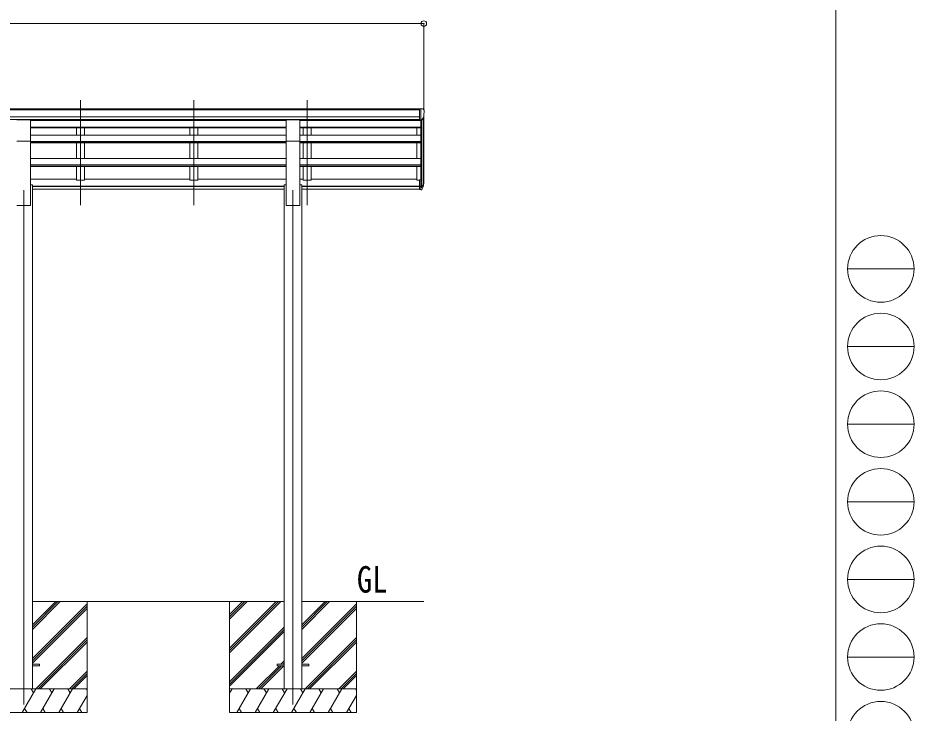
# Model space of a CAD drawing. Units: millimetres at full size, sheet at 1:35; details may follow other scales. Extents: x -9783 to 9892, y -6828 to 6752.
# Drawn here: x 4235 to 9892, y -4067 to 321 of the extents above; entities that cross this region are included whole.
import ezdxf
from ezdxf.enums import TextEntityAlignment as Align

# ---------------------------------------------------------------- set-up
doc = ezdxf.new("R2010")
doc.units = ezdxf.units.MM
doc.header["$LTSCALE"] = 35
doc.header["$PDMODE"] = 32
doc.header["$PDSIZE"] = 35
for name, color, linetype, lineweight in [('0-0_0', 7, 'Continuous', 9), ('0-1_本体', 4, 'Continuous', 9), ('0-2_部品', 7, 'Continuous', 9), ('0-8_PARTS2', 2, 'Continuous', 9), ('0-A_寸法', 6, 'Continuous', 9), ('F-0_240', 7, 'Continuous', 9)]:
    doc.layers.add(name, color=color, linetype=linetype, lineweight=lineweight)
doc.styles.add('ＭＳ ゴシック', font='')
doc.styles.get('ＭＳ ゴシック').set_extended_font_data('MS Gothic')

msp = doc.modelspace()

# ---------------------------------------------------------------- linework, layer by layer
at = {"layer": '0-0_0'}
for p, q in [((4326.4, -3363.04), (5916.4, -3363.04)), ((4326.4, -3538.87), (4502.23, -3363.04)), ((4326.4, -3524.73), (4488.09, -3363.04)), ((4326.4, -3510.58), (4473.94, -3363.04)), ((4326.4, -3722.71), (4671.4, -3377.72)), ((4326.4, -3736.86), (4671.4, -3391.86)), ((4671.4, -3363.04), (4671.4, -4063.04)), ((5571.4, -3363.04), (5571.4, -4063.04)), ((5571.4, -3657.21), (5865.58, -3363.04)), ((5571.4, -3671.36), (5879.72, -3363.04)), ((5571.4, -3685.5), (5893.86, -3363.04)), ((5571.4, -3473.37), (5681.73, -3363.04)), ((5571.4, -3459.23), (5667.59, -3363.04)), ((5571.4, -3445.08), (5653.44, -3363.04)), ((6026.4, -3363.04), (6797.4, -3363.04)), ((6026.4, -3538.87), (6202.23, -3363.04)), ((6026.4, -3524.73), (6188.09, -3363.04)), ((6026.4, -3510.58), (6173.94, -3363.04)), ((6026.4, -3722.71), (6371.4, -3377.72)), ((6026.4, -3736.86), (6371.4, -3391.86)), ((6371.4, -3363.04), (6371.4, -4063.04)), ((4326.4, -3751), (4671.4, -3406)), ((6026.4, -3751), (6371.4, -3406)), ((5571.4, -3869.35), (5916.4, -3524.35)), ((5571.4, -3883.49), (5916.4, -3538.49)), ((5571.4, -3897.63), (5916.4, -3552.63)), ((4348.21, -3913.04), (4671.4, -3589.85)), ((4362.35, -3913.04), (4671.4, -3603.99)), ((4376.49, -3913.04), (4671.4, -3618.13)), ((6048.21, -3913.04), (6371.4, -3589.85)), ((6062.35, -3913.04), (6371.4, -3603.99)), ((6076.49, -3913.04), (6371.4, -3618.13)), ((5739.84, -3913.04), (5885.34, -3767.54)), ((5753.98, -3913.04), (5899.48, -3767.54)), ((5768.12, -3913.04), (5913.62, -3767.54)), ((5894.34, -3758.54), (5916.4, -3736.48)), ((5908.48, -3758.54), (5916.4, -3750.62)), ((4560.34, -3913.04), (4671.4, -3801.98)), ((4574.48, -3913.04), (4671.4, -3816.12)), ((4588.62, -3913.04), (4671.4, -3830.26)), ((6260.34, -3913.04), (6371.4, -3801.98)), ((6274.48, -3913.04), (6371.4, -3816.12)), ((6288.62, -3913.04), (6371.4, -3830.26)), ((4671.4, -3913.04), (3871.4, -3913.04)), ((4262.55, -4063.04), (4349.16, -3913.04)), ((4334.16, -3939.02), (4319.16, -3913.04)), ((4378.02, -4063.04), (4464.63, -3913.04)), ((4449.63, -3939.02), (4434.63, -3913.04)), ((4493.49, -4063.04), (4580.1, -3913.04)), ((4550.1, -3913.04), (4565.1, -3939.02)), ((4608.96, -4063.04), (4671.4, -3954.9)), ((4665.57, -3913.04), (4671.4, -3923.14)), ((6371.4, -3913.04), (5571.4, -3913.04)), ((5571.4, -3940.54), (5587.28, -3913.04)), ((5616.14, -4063.04), (5702.75, -3913.04)), ((5687.75, -3939.02), (5672.75, -3913.04)), ((5731.61, -4063.04), (5818.22, -3913.04)), ((5803.22, -3939.02), (5788.21, -3913.04)), ((5847.08, -4063.04), (5933.69, -3913.04)), ((5918.69, -3939.02), (5903.68, -3913.04)), ((5962.55, -4063.04), (6049.16, -3913.04)), ((6034.16, -3939.02), (6019.16, -3913.04)), ((6078.02, -4063.04), (6164.63, -3913.04)), ((6149.63, -3939.02), (6134.63, -3913.04)), ((6193.49, -4063.04), (6280.1, -3913.04)), ((6250.1, -3913.04), (6265.1, -3939.02)), ((6308.96, -4063.04), (6371.4, -3954.9)), ((6365.57, -3913.04), (6371.4, -3923.14)), ((3871.4, -4063.04), (4671.4, -4063.04)), ((4277.55, -4037.06), (4292.55, -4063.04)), ((4393.02, -4037.06), (4408.02, -4063.04)), ((4508.49, -4037.06), (4523.49, -4063.04)), ((4623.96, -4037.06), (4638.96, -4063.04)), ((5571.4, -4063.04), (6371.4, -4063.04)), ((5631.14, -4037.06), (5646.14, -4063.04)), ((5746.61, -4037.06), (5761.61, -4063.04)), ((5862.08, -4037.06), (5877.08, -4063.04)), ((5977.55, -4037.06), (5992.55, -4063.04)), ((6093.02, -4037.06), (6108.02, -4063.04)), ((6208.49, -4037.06), (6223.49, -4063.04)), ((6323.96, -4037.06), (6338.96, -4063.04))]:
    msp.add_line(p, q, dxfattribs=at)
at = {"layer": '0-1_本体'}
for p, q in [((1771.9, -253.5), (6770.9, -253.5)), ((1771.9, -258.86), (6770.9, -258.86)), ((1771.9, -302.38), (6770.9, -302.38)), ((1771.9, -320.05), (6770.9, -320.05)), ((4313.9, -322.42), (5928.9, -322.42)), ((4313.9, -325.38), (5928.9, -325.38)), ((4604.4, -322.42), (4604.4, -325.38)), ((4654.4, -322.42), (4654.4, -325.38)), ((5320.4, -322.42), (5320.4, -325.38)), ((5370.4, -322.42), (5370.4, -325.38)), ((6013.9, -322.54), (6770.9, -322.54)), ((6013.9, -325.38), (6777.4, -325.38)), ((6036.4, -322.54), (6036.4, -325.38)), ((6086.4, -322.54), (6086.4, -325.38)), ((6777.4, -323.88), (6777.4, -701.6)), ((6783.4, -324.41), (6783.4, -746.03)), ((6793.11, -309.05), (6793.11, -728.03)), ((6797.4, -703.77), (6797.4, -290.25)), ((4313.9, -367.33), (5928.9, -367.33)), ((4313.9, -369.03), (5928.9, -369.03)), ((4313.9, -372.81), (5928.9, -372.81)), ((4604.4, -372.81), (4604.4, -418.24)), ((4654.4, -372.81), (4654.4, -418.24)), ((5320.4, -372.81), (5320.4, -418.24)), ((5370.4, -372.81), (5370.4, -418.24)), ((6013.9, -367.33), (6777.4, -367.33)), ((6013.9, -369.03), (6777.4, -369.03)), ((6013.9, -372.81), (6777.4, -372.81)), ((6036.4, -372.81), (6036.4, -418.24)), ((6086.4, -372.81), (6086.4, -418.24)), ((6752.4, -418.24), (6752.4, -372.81)), ((4313.9, -418.24), (5928.9, -418.24)), ((6013.9, -418.24), (6777.4, -418.24)), ((4313.9, -863.03), (4313.9, -456.08)), ((4313.9, -458.82), (5928.9, -458.82)), ((4313.9, -460.51), (5928.9, -460.51)), ((4313.9, -467.37), (5928.9, -467.37)), ((4604.4, -467.37), (4604.4, -566.48)), ((4654.4, -467.37), (4654.4, -566.48)), ((5320.4, -467.37), (5320.4, -566.48)), ((5370.4, -467.37), (5370.4, -566.48)), ((5928.9, -863.03), (5928.9, -456.08)), ((6013.9, -863.03), (6013.9, -456.08)), ((6013.9, -458.82), (6777.4, -458.82)), ((6013.9, -460.51), (6777.4, -460.51)), ((6013.9, -467.37), (6777.4, -467.37)), ((6036.4, -467.37), (6036.4, -566.48)), ((6086.4, -467.37), (6086.4, -566.48)), ((6752.4, -566.48), (6752.4, -467.37)), ((4313.9, -566.48), (5928.9, -566.48)), ((4313.9, -605.62), (5928.9, -605.62)), ((4313.9, -607.29), (5928.9, -607.29)), ((4313.9, -616.93), (5928.9, -616.93)), ((4604.4, -616.93), (4604.4, -702.43)), ((5320.4, -616.93), (5320.4, -702.43)), ((6013.9, -566.48), (6777.4, -566.48)), ((6013.9, -605.62), (6777.4, -605.62)), ((6013.9, -607.29), (6777.4, -607.29)), ((6013.9, -616.93), (6777.4, -616.93)), ((6036.4, -616.93), (6036.4, -702.43)), ((6752.4, -702.43), (6752.4, -616.93)), ((4313.9, -697.63), (4604.4, -697.63)), ((4313.9, -733.03), (4326.4, -733.03)), ((4326.4, -733.03), (4326.4, -3913.03)), ((4654.4, -697.21), (5320.4, -697.21)), ((5370.4, -697.21), (5928.9, -697.21)), ((5916.4, -733.03), (5928.9, -733.03)), ((5916.4, -733.03), (5916.4, -3913.03)), ((6013.9, -697.21), (6036.4, -697.21)), ((6013.9, -733.03), (6026.4, -733.03)), ((6026.4, -733.03), (6026.4, -3913.03)), ((6086.4, -697.21), (6752.4, -697.21)), ((6770.9, -702.43), (6752.4, -702.43)), ((4326.4, -741.52), (5916.4, -741.52)), ((4326.4, -742.9), (5916.4, -742.9)), ((4326.4, -760.07), (5916.4, -760.07)), ((6026.4, -741.52), (6770.9, -741.52)), ((6026.4, -742.9), (6770.9, -742.9)), ((6026.4, -760.07), (6770.9, -760.07)), ((4228.9, -863.03), (4313.9, -863.03)), ((5928.9, -863.03), (6013.9, -863.03))]:
    msp.add_line(p, q, dxfattribs=at)
for points in [[(4654.4, -616.93), (4654.4, -702.43), (4604.4, -702.43)], [(5370.4, -616.93), (5370.4, -702.43), (5320.4, -702.43)], [(6086.4, -616.93), (6086.4, -702.43), (6036.4, -702.43)]]:
    msp.add_lwpolyline(points, dxfattribs=at)
at = {"layer": '0-2_部品'}
for p, q in [((6770.9, -251.9), (6760.9, -251.99)), ((6760.9, -254.09), (6760.9, -251.99)), ((6770.9, -323.88), (6770.9, -251.9)), ((6789.4, -251.9), (6770.9, -251.9)), ((6777.4, -324.88), (6777.4, -251.9)), ((6789.4, -251.9), (6791.73, -252.04)), ((6792.49, -252.47), (6796.56, -258.27)), ((6799.4, -261.27), (6799.4, -261.9)), ((4228.9, -321.92), (4313.9, -321.92)), ((4313.9, -456.08), (4313.9, -321.92)), ((5928.9, -321.92), (6013.9, -321.92)), ((5928.9, -456.08), (5928.9, -321.92)), ((6013.9, -456.08), (6013.9, -321.92)), ((6770.9, -323.88), (6777.4, -323.88)), ((6777.4, -324.88), (6782.61, -324.56)), ((6785.02, -323.07), (6794.3, -307)), ((4228.9, -456.08), (4313.9, -456.08)), ((5928.9, -456.08), (6013.9, -456.08)), ((6770.9, -701.6), (6770.9, -762.66)), ((6770.9, -701.6), (6777.4, -701.6)), ((6777.4, -701.6), (6777.4, -763.48)), ((6783.83, -745.56), (6793.59, -727.14)), ((6795.01, -727.64), (6784.84, -746.81)), ((6770.9, -739.91), (6777.4, -739.91)), ((6770.9, -745.31), (6777.4, -745.31)), ((6770.9, -762.66), (6777.4, -762.66)), ((6777.4, -746.31), (6782.53, -746.31)), ((6777.4, -748.31), (6782.24, -748.31)), ((6777.4, -763.48), (6782.24, -763.48)), ((6792.42, -744.49), (6784.84, -761.98))]:
    msp.add_line(p, q, dxfattribs=at)
at = {"layer": '0-2_部品', "color": 4}
for p, q in [((4371.4, -3758.53), (4326.4, -3758.53)), ((4371.4, -3767.53), (4326.4, -3767.53)), ((4371.4, -3758.53), (4371.4, -3767.53)), ((5871.4, -3758.53), (5871.4, -3767.53)), ((5916.4, -3758.53), (5871.4, -3758.53)), ((5916.4, -3767.53), (5871.4, -3767.53)), ((6071.4, -3758.53), (6026.4, -3758.53)), ((6071.4, -3767.53), (6026.4, -3767.53)), ((6071.4, -3758.53), (6071.4, -3767.53))]:
    msp.add_line(p, q, dxfattribs=at)
at = {"layer": '0-2_部品'}
for centre, radius, start, end in [((6791.67, -253.04), 1, 35, 86.5), ((6597.4, -261.9), 202, 347.09739, 0), ((6796.4, -261.27), 3, 0, 87), ((6782.42, -321.57), 3, 273.5, 330), ((6664.18, -708.41), 133.22, 344.28698, 356.72013), ((6709.45, -701.19), 88.05, 342.78929, 2.77608), ((6708.74, -705.47), 89.07, 345.58812, 5.50424), ((6782.24, -745.31), 3, 270, 330), ((6782.24, -760.48), 3, 270, 330), ((6782.53, -744.81), 1.5, 270, 330)]:
    msp.add_arc(centre, radius, start, end, dxfattribs=at)
at = {"layer": '0-8_PARTS2'}
for p, q in [((4629.4, -860.69), (4629.4, -198.17)), ((5345.4, -860.69), (5345.4, -198.17)), ((6061.4, -860.69), (6061.4, -198.17)), ((4271.4, -766.9), (4271.4, -4013.04)), ((5971.4, -766.9), (5971.4, -4013.04))]:
    msp.add_line(p, q, dxfattribs=at)
at = {"layer": '0-A_寸法'}
for p, q in [((1745.4, 285.32), (6797.4, 285.32)), ((6797.4, 285.32), (6797.4, -260.3))]:
    msp.add_line(p, q, dxfattribs=at)
msp.add_point((6797.4, 285.32), dxfattribs=at)
at = {"layer": 'F-0_240', "color": 5}
msp.add_line((9396.97, 6751.9), (9396.97, -6828.1), dxfattribs=at)
at = {"layer": 'F-0_240', "color": 4}
for p, q in [((9471.77, -1263.1), (9891.77, -1263.1)), ((9471.77, -1753.1), (9891.77, -1753.1)), ((9471.77, -2243.1), (9891.77, -2243.1)), ((9471.77, -2733.1), (9891.77, -2733.1)), ((9471.77, -3223.1), (9891.77, -3223.1)), ((9471.77, -3713.1), (9891.77, -3713.1))]:
    msp.add_line(p, q, dxfattribs=at)
for centre in [(9681.77, -1263.1), (9681.77, -1753.1), (9681.77, -2243.1), (9681.77, -2733.1), (9681.77, -3223.1), (9681.77, -3713.1), (9681.77, -4203.1)]:
    msp.add_circle(centre, 210, dxfattribs=at)

# ---------------------------------------------------------------- texts
at = {"layer": '0-0_0', "style": 'ＭＳ ゴシック', "width": 0.85}
msp.add_text('GL', height=166.8, dxfattribs=at).set_placement((6374.61, -3356.1), align=Align.BOTTOM_LEFT)

doc.saveas('drawing.dxf')
